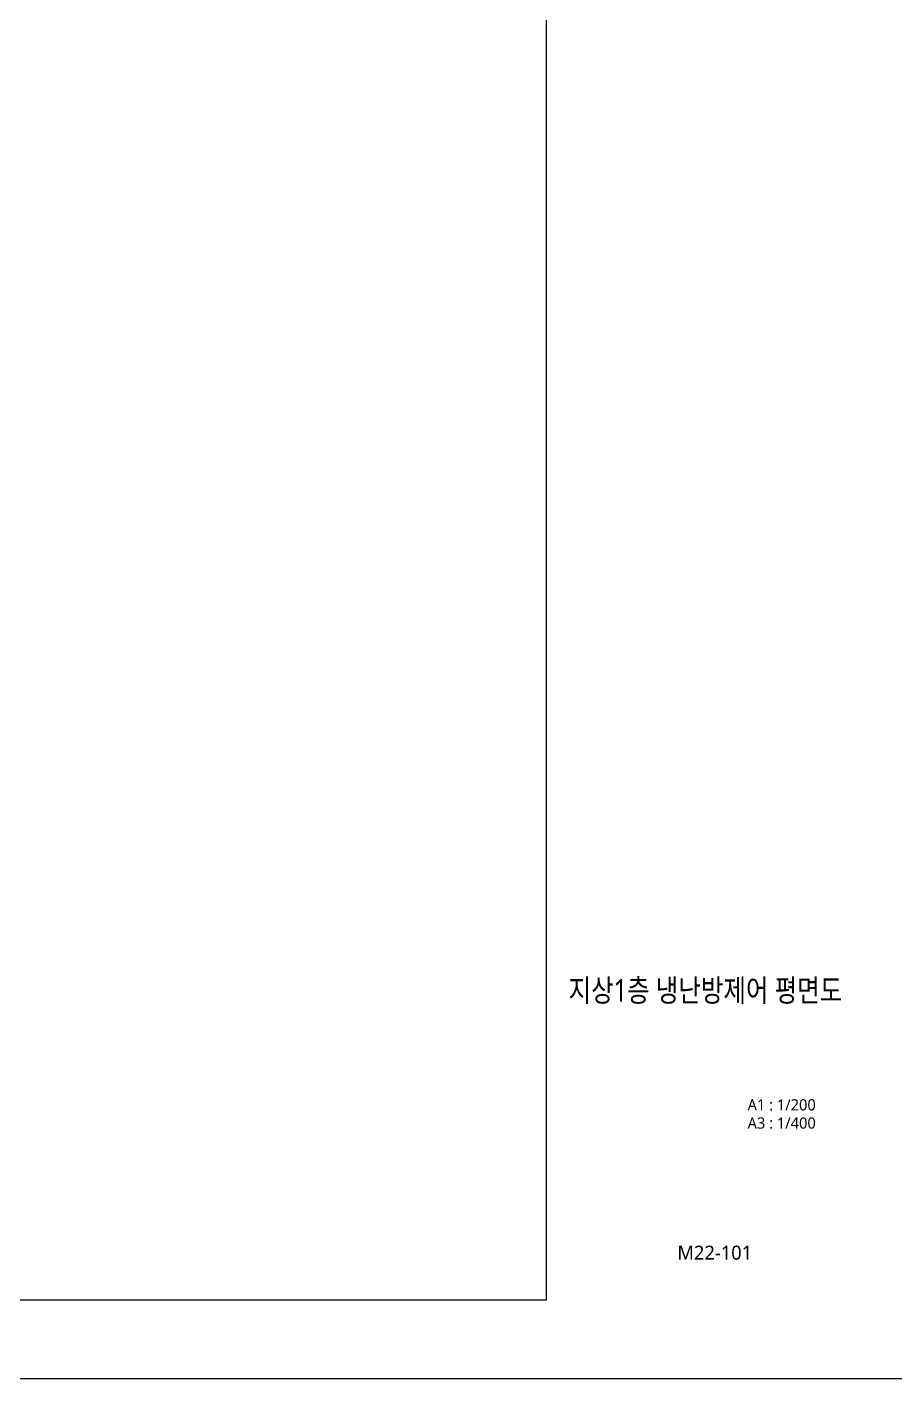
# Model space of a CAD drawing. Header units: millimetres. Extents: x 0 to 504600, y 0 to 118800.
# Drawn here: x 118988 to 165326, y 0 to 72168 of the extents above; entities that cross this region are included whole.
import ezdxf
from ezdxf.enums import TextEntityAlignment as Align

# ---------------------------------------------------------------- set-up
doc = ezdxf.new("R2010")
doc.units = ezdxf.units.MM
doc.header["$LTSCALE"] = 200
doc.layers.get('DEFPOINTS').update_dxf_attribs({"color": 137})
for name, color, linetype in [('TEXT', 3, 'Continuous'), ('WALL-D', 3, 'Continuous'), ('XR-SHEET$1$SHT', 5, 'Continuous')]:
    doc.layers.add(name, color=color, linetype=linetype)
doc.styles.add('스타일1', font='malgun.ttf')

# ---------------------------------------------------------------- blocks, each defined once
blk = doc.blocks.new('sheet-line')
at = {"layer": 'DEFPOINTS'}
blk.add_lwpolyline([(168200, -356400), (0, -356400), (0, -237600), (168200, -237600)], close=True, dxfattribs=at)

msp = doc.modelspace()

# ---------------------------------------------------------------- linework, layer by layer
at = {"layer": 'DEFPOINTS'}
msp.add_lwpolyline([(9300, 114600), (146700, 114600), (146700, 4200), (9300, 4200)], close=True, dxfattribs=at)
msp.add_lwpolyline([(9300, 114600), (146700, 114600), (146700, 4200), (9300, 4200)], close=True, dxfattribs=at)

# ---------------------------------------------------------------- block references
at = {"layer": 'WALL-D'}
msp.add_blockref('sheet-line', (0, 356400), dxfattribs=at)
msp.add_blockref('sheet-line', (0, 356400), dxfattribs=at)

# ---------------------------------------------------------------- texts
at = {"layer": 'TEXT', "color": 3, "style": '스타일1', "width": 0.8}
msp.add_text('지상1층 냉난방제어 평면도', height=1200, dxfattribs=at).set_placement((155208, 20745), align=Align.MIDDLE_CENTER)
at = {"layer": 'TEXT', "color": 3, "style": '스타일1'}
msp.add_text('M22-101', height=750, dxfattribs=at).set_placement((155704, 6741), align=Align.MIDDLE_CENTER)
at = {"layer": 'XR-SHEET$1$SHT', "color": 3, "style": '스타일1'}
for s, p in [('A1 : 1/200', (159278, 14634)), ('A3 : 1/400', (159278, 13662))]:
    msp.add_text(s, height=600, dxfattribs=at).set_placement(p, align=Align.MIDDLE_CENTER)

doc.saveas('drawing.dxf')
